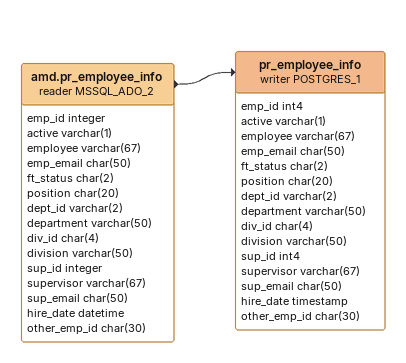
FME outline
amd.pr_employee_info (reader MSSQL_ADO_2)
    attributes: emp_id integer, active varchar(1), employee varchar(67), emp_email char(50), ft_status char(2), position char(20), dept_id varchar(2), department varchar(50), div_id char(4), division varchar(50), sup_id integer, supervisor varchar(67), sup_email char(50), hire_date datetime, other_emp_id char(30)
    -> pr_employee_info (writer POSTGRES_1)
pr_employee_info (writer POSTGRES_1)
    attributes: emp_id int4, active varchar(1), employee varchar(67), emp_email char(50), ft_status char(2), position char(20), dept_id varchar(2), department varchar(50), div_id char(4), division varchar(50), sup_id int4, supervisor varchar(67), sup_email char(50), hire_date timestamp, other_emp_id char(30)
